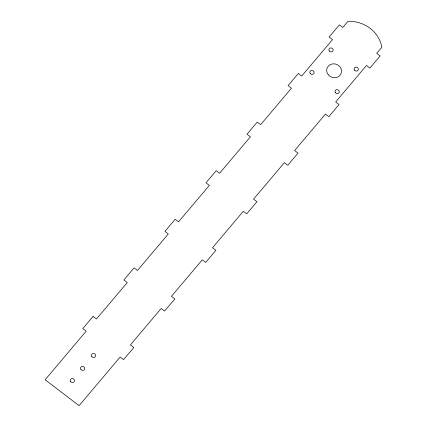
<?xml version="1.0" encoding="UTF-8"?>
<svg xmlns="http://www.w3.org/2000/svg" width="427" height="427" viewBox="0 0 427 427"><rect width="100%" height="100%" fill="white"/><g stroke="black" fill="none" stroke-linecap="round" stroke-linejoin="round"><path stroke-width="0.64" d="M93.049 316.439L82.785 328.587L86.179 331.176L45.123 379.768L79.086 405.65L120.142 357.057L123.542 359.646L133.806 347.498L130.406 344.909L161.198 308.465L164.598 311.053L174.862 298.905L171.462 296.317L202.254 259.872L205.654 262.456L215.918 250.307L212.518 247.719L243.31 211.274L246.71 213.863L256.974 201.715L253.574 199.126L284.371 162.682L287.766 165.27L298.03 153.122L294.635 150.534L325.427 114.089L328.822 116.678L339.086 104.53L335.691 101.941L366.483 65.496L369.878 68.085L380.142 55.937L376.747 53.348L381.877 47.274A31.192 28.582 21.1 0 0 370.028 28.257L369.899 28.161A31.192 28.582 21.1 0 0 347.914 21.393L342.78 27.467L339.385 24.878L329.121 37.026L332.516 39.615L301.724 76.059L298.329 73.471L288.065 85.619L291.46 88.208L260.667 124.652L257.273 122.063L247.009 134.211L250.403 136.8L219.611 173.245L216.217 170.656L205.953 182.804L209.347 185.393L178.555 221.837L175.161 219.254L164.897 231.402L168.291 233.985L137.499 270.435L134.105 267.846L123.841 279.995L127.235 282.583L96.443 319.028L93.049 316.439M335.505 92.792A2.151 1.97 21.1 0 0 339.155 92.515A2.151 1.97 21.1 0 0 336.892 89.67A2.151 1.97 21.1 0 0 335.505 92.792M329.345 51.026A2.151 1.97 21.1 0 0 332.996 50.754A2.151 1.97 21.1 0 0 330.728 47.909A2.151 1.97 21.1 0 0 329.345 51.026M328.23 74.741A7.526 6.896 21.1 0 0 341.008 73.775A7.526 6.896 21.1 0 0 333.076 63.815A7.526 6.896 21.1 0 0 328.23 74.741M354.559 70.241A2.151 1.97 21.1 0 0 358.21 69.969A2.151 1.97 21.1 0 0 355.942 67.119A2.151 1.97 21.1 0 0 354.559 70.241M310.29 73.577A2.151 1.97 21.1 0 0 313.941 73.3A2.151 1.97 21.1 0 0 311.678 70.455A2.151 1.97 21.1 0 0 310.29 73.577M80.954 369.542A2.151 1.97 21.1 0 0 84.605 369.27A2.151 1.97 21.1 0 0 82.342 366.425A2.151 1.97 21.1 0 0 80.954 369.542M91.858 356.636A2.151 1.97 21.1 0 0 95.509 356.364A2.151 1.97 21.1 0 0 93.246 353.513A2.151 1.97 21.1 0 0 91.858 356.636M70.69 381.69A2.151 1.97 21.1 0 0 74.341 381.418A2.151 1.97 21.1 0 0 72.072 378.573A2.151 1.97 21.1 0 0 70.69 381.69"/></g></svg>
